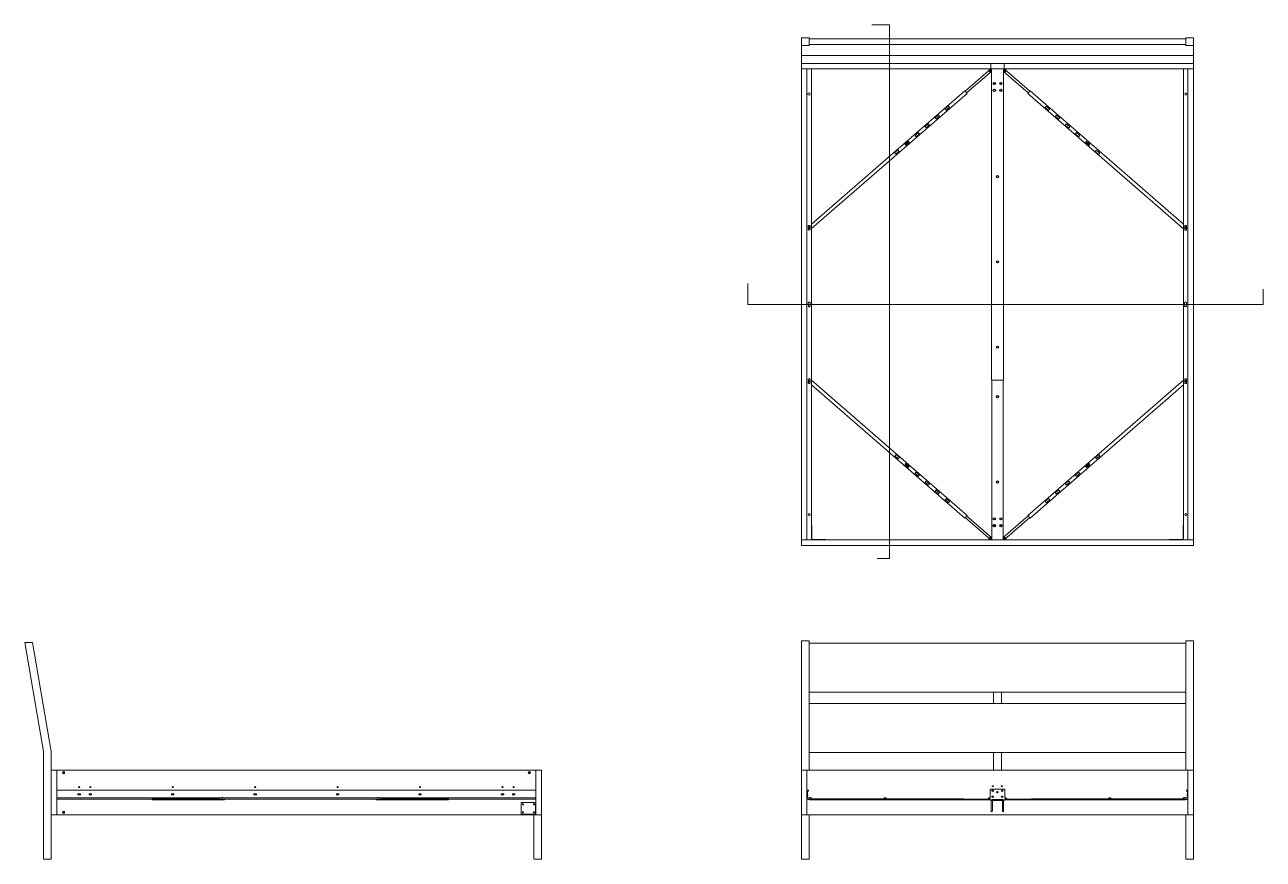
# Model space of a CAD drawing. Header units: millimetres. Extents: x 539 to 1677, y 709 to 1086.
# Drawn here: x 1121 to 1677, y 709 to 1084 of the extents above; entities that cross this region are included whole.
import ezdxf

# ---------------------------------------------------------------- set-up
doc = ezdxf.new("R2010")
doc.units = ezdxf.units.MM
doc.layers.add('IN-FURN-WKSF', color=4, linetype='Continuous')
for name, color, linetype, lineweight in [('linee di sezione', 3, 'Continuous', 18), ('mobili', 7, 'Continuous', 18), ('viti e cerniere', 4, 'Continuous', 13)]:
    doc.layers.add(name, color=color, linetype=linetype, lineweight=lineweight)

msp = doc.modelspace()

# ---------------------------------------------------------------- linework, layer by layer
at = {"layer": 'IN-FURN-WKSF'}
for centre, radius in [((1556.36, 1057.61), 0.5), ((1559.3, 1057.61), 0.5), ((1556.36, 1054.56), 0.5), ((1559.3, 1054.56), 0.5), ((1517.26, 1030.64), 0.5), ((1598.26, 1030.56), 0.5), ((1557.83, 1015.78), 0.5), ((1557.83, 977.5), 0.5), ((1557.83, 939.22), 0.5), ((1557.83, 916.98), 0.5), ((1517.27, 886.16), 0.5), ((1598.31, 886.15), 0.5), ((1557.83, 878.7), 0.5), ((1556.36, 862.11), 0.5), ((1559.3, 862.11), 0.5), ((1556.36, 859.06), 0.5), ((1559.3, 859.06), 0.5), ((1555.66, 740.01), 0.3), ((1555.73, 742.05), 0.2), ((1557.78, 739.37), 0.3), ((1559.73, 742.05), 0.2), ((1559.91, 740.01), 0.3), ((1555.66, 737.34), 0.3), ((1559.91, 737.34), 0.3)]:
    msp.add_circle(centre, radius, dxfattribs=at)
at = {"layer": 'linee di sezione'}
for p, q in [((1509.35, 1083.97), (1501.41, 1083.97)), ((1509.35, 847.07), (1509.35, 1083.97)), ((1445.83, 958.39), (1445.83, 967.78)), ((1677.08, 958.39), (1677.08, 965.17)), ((1445.83, 958.39), (1677.08, 958.39)), ((1509.35, 847.07), (1509.35, 844.25)), ((1509.35, 844.25), (1503.75, 844.25))]:
    msp.add_line(p, q, dxfattribs=at)
at = {"layer": 'mobili'}
for p, q in [((1469.79, 1070.14), (1469.79, 1078.14)), ((1469.79, 1078.14), (1473.29, 1078.14)), ((1469.79, 1074.64), (1473.29, 1074.64)), ((1473.29, 1074.64), (1473.29, 1078.14)), ((1473.29, 1077.64), (1642.29, 1077.64)), ((1473.29, 1075.14), (1642.29, 1075.14)), ((1642.29, 1074.64), (1642.29, 1078.14)), ((1642.29, 1078.14), (1645.79, 1078.14)), ((1645.79, 1074.64), (1642.29, 1074.64)), ((1645.79, 1078.14), (1645.79, 1070.14)), ((1469.79, 1070.14), (1469.79, 850.14)), ((1469.79, 1070.14), (1645.79, 1070.14)), ((1645.79, 1068.14), (1645.79, 1070.14)), ((1645.79, 850.14), (1645.79, 1068.14)), ((1469.79, 1066.64), (1645.79, 1066.64)), ((1469.79, 1064.14), (1645.79, 1064.14)), ((1472.29, 852.64), (1472.29, 1064.14)), ((1474.29, 1064.14), (1474.29, 852.64)), ((1554.79, 1064.14), (1543.28, 1054.13)), ((1555.09, 1063.03), (1543.96, 1053.36)), ((1554.02, 1064.14), (1554.02, 1063.47)), ((1554.79, 1064.14), (1554.79, 1066.64)), ((1555.09, 924.37), (1555.09, 1064.14)), ((1560.49, 924.37), (1560.49, 1064.14)), ((1560.49, 1063.02), (1571.61, 1053.34)), ((1560.77, 1064.14), (1560.77, 1066.64)), ((1560.77, 1064.14), (1572.29, 1054.11)), ((1561.51, 1064.14), (1561.51, 1063.49)), ((1641.29, 852.64), (1641.29, 1064.14)), ((1643.29, 1064.14), (1643.29, 852.64)), ((1543.12, 1054.32), (1474.29, 994.44)), ((1544.13, 1053.17), (1474.29, 992.42)), ((1543.12, 1054.32), (1544.13, 1053.17)), ((1572.46, 1054.3), (1571.44, 1053.15)), ((1571.44, 1053.15), (1641.29, 992.41)), ((1572.46, 1054.3), (1641.29, 994.43)), ((1544.13, 863.62), (1474.29, 924.37)), ((1555.29, 924.37), (1555.09, 924.37)), ((1555.29, 924.37), (1555.29, 852.64)), ((1555.29, 924.37), (1560.29, 924.37)), ((1560.29, 924.37), (1560.29, 852.64)), ((1560.29, 924.37), (1560.49, 924.37)), ((1571.44, 863.62), (1641.28, 924.36)), ((1641.28, 924.36), (1641.28, 923.87)), ((1543.12, 862.47), (1474.29, 922.35)), ((1572.45, 862.47), (1641.28, 922.35)), ((1543.12, 862.47), (1544.13, 863.62)), ((1554.81, 852.64), (1543.28, 862.66)), ((1555.29, 853.59), (1543.97, 863.43)), ((1560.28, 853.58), (1571.61, 863.43)), ((1560.76, 852.64), (1572.29, 862.66)), ((1572.45, 862.47), (1571.44, 863.62)), ((1469.79, 852.64), (1645.79, 852.64)), ((1554.02, 853.33), (1554.02, 852.64)), ((1561.51, 853.29), (1561.51, 852.64)), ((1469.79, 850.14), (1645.79, 850.14)), ((1129.58, 757.68), (1121.24, 806.55)), ((1121.24, 806.55), (1124.74, 806.55)), ((1133.08, 757.68), (1124.74, 806.55)), ((1469.79, 749.26), (1469.79, 807.26)), ((1469.79, 807.26), (1473.29, 807.26)), ((1473.29, 807.26), (1473.29, 749.26)), ((1473.29, 806.26), (1642.29, 806.26)), ((1642.29, 749.26), (1642.29, 807.26)), ((1642.29, 807.26), (1645.79, 807.26)), ((1645.79, 807.26), (1645.79, 749.26)), ((1473.29, 784.26), (1642.29, 784.26)), ((1556.04, 784.26), (1556.04, 779.26)), ((1559.54, 784.26), (1559.54, 779.26)), ((1473.29, 779.26), (1642.29, 779.26)), ((1129.65, 756.84), (1129.65, 749.26)), ((1133.15, 749.26), (1133.15, 756.84)), ((1473.29, 757.26), (1642.29, 757.26)), ((1556.04, 757.26), (1556.04, 749.26)), ((1559.54, 757.26), (1559.54, 749.26)), ((1129.65, 709.26), (1129.65, 749.26)), ((1135.65, 749.26), (1350.65, 749.26)), ((1351.15, 749.26), (1350.65, 749.26)), ((1350.65, 749.26), (1350.65, 729.26)), ((1469.79, 749.26), (1469.79, 729.26)), ((1472.29, 749.26), (1469.79, 749.26)), ((1472.29, 749.26), (1472.29, 729.26)), ((1643.29, 749.26), (1472.29, 749.26)), ((1643.29, 749.26), (1643.29, 729.26)), ((1643.29, 749.26), (1645.79, 749.26)), ((1645.79, 729.26), (1645.79, 749.26)), ((1472.29, 734.26), (1472.29, 733.76)), ((1133.15, 729.26), (1133.15, 709.26)), ((1350.65, 729.26), (1135.65, 729.26)), ((1350.65, 729.26), (1351.15, 729.26)), ((1469.79, 729.26), (1469.79, 709.26)), ((1472.29, 729.26), (1469.79, 729.26)), ((1472.29, 729.26), (1643.29, 729.26)), ((1473.29, 709.26), (1473.29, 729.26)), ((1642.29, 709.26), (1642.29, 729.26)), ((1643.29, 729.26), (1645.79, 729.26)), ((1645.79, 729.26), (1645.79, 709.26)), ((1133.15, 709.26), (1129.65, 709.26)), ((1469.79, 709.26), (1473.29, 709.26)), ((1645.79, 709.26), (1642.29, 709.26))]:
    msp.add_line(p, q, dxfattribs=at)
msp.add_lwpolyline([(1135.15, 729.26), (1133.15, 729.26), (1133.15, 749.26), (1135.65, 749.26), (1135.65, 729.26)], close=True, dxfattribs=at)
for points in [[(1351.15, 729.26), (1353.15, 729.26), (1353.15, 749.26), (1351.15, 749.26)], [(1353.15, 729.26), (1353.15, 709.26), (1349.65, 709.26), (1349.65, 729.26)]]:
    msp.add_lwpolyline(points, dxfattribs=at)
for centre in [(1124.65, 756.84), (1128.15, 756.84)]:
    msp.add_arc(centre, 5, 0, 9.6824, dxfattribs=at)
at = {"layer": 'viti e cerniere'}
for p, q in [((1554.25, 1063.18), (1554.25, 1063.34)), ((1554.25, 1063.34), (1554.49, 1063.34)), ((1554.49, 1063.18), (1554.25, 1063.18)), ((1554.49, 1063.57), (1554.64, 1063.57)), ((1554.49, 1063.34), (1554.49, 1063.57)), ((1554.49, 1063.34), (1554.64, 1063.18)), ((1554.49, 1063.18), (1554.64, 1063.34)), ((1554.49, 1062.94), (1554.49, 1063.18)), ((1554.64, 1062.94), (1554.49, 1062.94)), ((1554.64, 1063.57), (1554.64, 1063.34)), ((1554.64, 1063.34), (1554.88, 1063.34)), ((1554.64, 1063.18), (1554.64, 1062.94)), ((1554.88, 1063.18), (1554.64, 1063.18)), ((1554.88, 1063.34), (1554.88, 1063.18)), ((1560.68, 1063.18), (1560.68, 1063.33)), ((1560.68, 1063.33), (1560.91, 1063.33)), ((1560.91, 1063.18), (1560.68, 1063.18)), ((1560.91, 1063.57), (1561.07, 1063.57)), ((1560.91, 1063.33), (1560.91, 1063.57)), ((1560.91, 1063.33), (1561.07, 1063.18)), ((1560.91, 1063.18), (1561.07, 1063.33)), ((1560.91, 1062.94), (1560.91, 1063.18)), ((1561.07, 1062.94), (1560.91, 1062.94)), ((1561.07, 1063.57), (1561.07, 1063.33)), ((1561.07, 1063.33), (1561.3, 1063.33)), ((1561.07, 1063.18), (1561.07, 1062.94)), ((1561.3, 1063.18), (1561.07, 1063.18)), ((1561.3, 1063.33), (1561.3, 1063.18)), ((1556.05, 1057.54), (1556.05, 1057.69)), ((1556.05, 1057.69), (1556.29, 1057.69)), ((1556.29, 1057.54), (1556.05, 1057.54)), ((1556.29, 1057.93), (1556.44, 1057.93)), ((1556.29, 1057.69), (1556.29, 1057.93)), ((1556.29, 1057.69), (1556.44, 1057.54)), ((1556.29, 1057.54), (1556.44, 1057.69)), ((1556.29, 1057.3), (1556.29, 1057.54)), ((1556.44, 1057.3), (1556.29, 1057.3)), ((1556.44, 1057.93), (1556.44, 1057.69)), ((1556.44, 1057.69), (1556.68, 1057.69)), ((1556.44, 1057.54), (1556.44, 1057.3)), ((1556.68, 1057.54), (1556.44, 1057.54)), ((1556.68, 1057.69), (1556.68, 1057.54)), ((1558.99, 1057.54), (1558.99, 1057.69)), ((1558.99, 1057.69), (1559.23, 1057.69)), ((1559.23, 1057.54), (1558.99, 1057.54)), ((1559.23, 1057.93), (1559.38, 1057.93)), ((1559.23, 1057.69), (1559.23, 1057.93)), ((1559.23, 1057.69), (1559.38, 1057.54)), ((1559.23, 1057.54), (1559.38, 1057.69)), ((1559.23, 1057.3), (1559.23, 1057.54)), ((1559.38, 1057.3), (1559.23, 1057.3)), ((1559.38, 1057.93), (1559.38, 1057.69)), ((1559.38, 1057.69), (1559.62, 1057.69)), ((1559.38, 1057.54), (1559.38, 1057.3)), ((1559.62, 1057.54), (1559.38, 1057.54)), ((1559.62, 1057.69), (1559.62, 1057.54)), ((1534.44, 1046.02), (1534.7, 1045.72)), ((1535.66, 1047.36), (1534.45, 1046.3)), ((1534.98, 1045.7), (1536.18, 1046.76)), ((1536.2, 1047.04), (1535.94, 1047.34)), ((1579.32, 1046.96), (1579.58, 1047.26)), ((1580.54, 1045.63), (1579.34, 1046.68)), ((1579.86, 1047.28), (1581.07, 1046.23)), ((1581.08, 1045.94), (1580.82, 1045.64)), ((1526.65, 1039.43), (1525.44, 1038.37)), ((1529.93, 1042.05), (1530.2, 1041.75)), ((1531.15, 1043.39), (1529.95, 1042.34)), ((1530.48, 1041.74), (1531.68, 1042.79)), ((1531.7, 1043.07), (1531.43, 1043.37)), ((1583.82, 1043), (1584.09, 1043.3)), ((1585.04, 1041.66), (1583.84, 1042.72)), ((1584.37, 1043.32), (1585.57, 1042.26)), ((1585.59, 1041.98), (1585.33, 1041.68)), ((1520.92, 1034.13), (1521.19, 1033.83)), ((1522.14, 1035.47), (1520.94, 1034.41)), ((1521.47, 1033.81), (1522.67, 1034.87)), ((1522.69, 1035.15), (1522.42, 1035.45)), ((1525.43, 1038.09), (1525.69, 1037.79)), ((1525.97, 1037.77), (1527.17, 1038.83)), ((1527.19, 1039.11), (1526.93, 1039.41)), ((1588.33, 1039.04), (1588.59, 1039.34)), ((1589.55, 1037.7), (1588.35, 1038.76)), ((1588.87, 1039.36), (1590.08, 1038.3)), ((1590.09, 1038.02), (1589.83, 1037.72)), ((1592.83, 1035.08), (1593.1, 1035.38)), ((1594.05, 1033.74), (1592.85, 1034.79)), ((1593.38, 1035.39), (1594.58, 1034.34)), ((1594.6, 1034.05), (1594.34, 1033.75)), ((1516.42, 1030.17), (1516.68, 1029.86)), ((1516.78, 1030.75), (1516.43, 1030.45)), ((1516.95, 1030.56), (1516.95, 1030.71)), ((1516.95, 1030.71), (1517.19, 1030.71)), ((1517.19, 1030.56), (1516.95, 1030.56)), ((1516.96, 1029.85), (1517.29, 1030.14)), ((1517.19, 1030.95), (1517.34, 1030.95)), ((1517.19, 1030.71), (1517.19, 1030.95)), ((1517.19, 1030.71), (1517.34, 1030.56)), ((1517.19, 1030.56), (1517.34, 1030.71)), ((1517.19, 1030.32), (1517.19, 1030.56)), ((1517.34, 1030.32), (1517.19, 1030.32)), ((1517.64, 1031.5), (1517.21, 1031.13)), ((1517.34, 1030.95), (1517.34, 1030.71)), ((1517.34, 1030.71), (1517.58, 1030.71)), ((1517.34, 1030.56), (1517.34, 1030.32)), ((1517.58, 1030.56), (1517.34, 1030.56)), ((1517.58, 1030.71), (1517.58, 1030.56)), ((1517.76, 1030.54), (1518.16, 1030.9)), ((1518.18, 1031.19), (1517.92, 1031.49)), ((1597.34, 1031.11), (1597.6, 1031.41)), ((1597.77, 1030.47), (1597.36, 1030.83)), ((1597.88, 1031.43), (1598.31, 1031.06)), ((1597.95, 1030.48), (1597.95, 1030.64)), ((1597.95, 1030.64), (1598.18, 1030.64)), ((1598.18, 1030.48), (1597.95, 1030.48)), ((1598.18, 1030.88), (1598.33, 1030.88)), ((1598.18, 1030.64), (1598.18, 1030.88)), ((1598.18, 1030.64), (1598.33, 1030.48)), ((1598.18, 1030.48), (1598.33, 1030.64)), ((1598.18, 1030.25), (1598.18, 1030.48)), ((1598.33, 1030.25), (1598.18, 1030.25)), ((1598.56, 1029.77), (1598.23, 1030.06)), ((1598.33, 1030.88), (1598.33, 1030.64)), ((1598.33, 1030.64), (1598.57, 1030.64)), ((1598.33, 1030.48), (1598.33, 1030.25)), ((1598.57, 1030.48), (1598.33, 1030.48)), ((1598.57, 1030.64), (1598.57, 1030.48)), ((1598.74, 1030.68), (1599.09, 1030.37)), ((1599.1, 1030.09), (1598.84, 1029.79)), ((1511.78, 1026.35), (1512.04, 1026.05)), ((1513, 1027.69), (1511.8, 1026.63)), ((1512.33, 1026.03), (1513.53, 1027.09)), ((1513.55, 1027.37), (1513.28, 1027.67)), ((1601.84, 1027.15), (1602.11, 1027.45)), ((1603.06, 1025.81), (1601.86, 1026.87)), ((1602.39, 1027.47), (1603.59, 1026.41)), ((1603.61, 1026.13), (1603.35, 1025.83)), ((1472.89, 993.16), (1472.89, 993.63)), ((1472.89, 992.03), (1472.89, 992.53)), ((1472.97, 992.77), (1472.97, 992.92)), ((1472.97, 992.92), (1473.21, 992.92)), ((1473.21, 992.77), (1472.97, 992.77)), ((1473.09, 993.83), (1473.49, 993.83)), ((1473.49, 991.83), (1473.09, 991.83)), ((1473.21, 993.16), (1473.36, 993.16)), ((1473.21, 992.92), (1473.21, 993.16)), ((1473.21, 992.92), (1473.36, 992.77)), ((1473.21, 992.77), (1473.36, 992.92)), ((1473.21, 992.53), (1473.21, 992.77)), ((1473.36, 992.53), (1473.21, 992.53)), ((1473.36, 993.16), (1473.36, 992.92)), ((1473.36, 992.92), (1473.6, 992.92)), ((1473.36, 992.77), (1473.36, 992.53)), ((1473.6, 992.77), (1473.36, 992.77)), ((1473.6, 992.92), (1473.6, 992.77)), ((1473.69, 993.63), (1473.69, 993.13)), ((1473.69, 992.56), (1473.69, 992.03)), ((1641.9, 993.14), (1641.9, 993.61)), ((1641.9, 992.01), (1641.9, 992.52)), ((1641.98, 992.75), (1641.98, 992.91)), ((1641.98, 992.91), (1642.21, 992.91)), ((1642.21, 992.75), (1641.98, 992.75)), ((1642.1, 993.81), (1642.5, 993.81)), ((1642.5, 991.81), (1642.1, 991.81)), ((1642.21, 993.15), (1642.37, 993.15)), ((1642.21, 992.91), (1642.21, 993.15)), ((1642.21, 992.91), (1642.37, 992.75)), ((1642.21, 992.75), (1642.37, 992.91)), ((1642.21, 992.52), (1642.21, 992.75)), ((1642.37, 992.52), (1642.21, 992.52)), ((1642.37, 993.15), (1642.37, 992.91)), ((1642.37, 992.91), (1642.6, 992.91)), ((1642.37, 992.75), (1642.37, 992.52)), ((1642.6, 992.75), (1642.37, 992.75)), ((1642.6, 992.91), (1642.6, 992.75)), ((1642.7, 993.61), (1642.7, 993.12)), ((1642.7, 992.54), (1642.7, 992.01)), ((1472.92, 957.58), (1472.91, 959.18)), ((1473.11, 959.38), (1473.51, 959.38)), ((1473.52, 957.38), (1473.12, 957.38)), ((1473.71, 959.18), (1473.72, 957.58)), ((1641.81, 957.58), (1641.81, 959.18)), ((1642.01, 959.39), (1642.41, 959.39)), ((1642.41, 957.39), (1642.01, 957.39)), ((1642.61, 959.19), (1642.61, 957.59)), ((1472.89, 924.26), (1472.89, 924.73)), ((1472.89, 923.13), (1472.89, 923.62)), ((1472.97, 923.86), (1472.97, 924.02)), ((1472.97, 924.02), (1473.2, 924.02)), ((1473.2, 923.86), (1472.97, 923.86)), ((1473.09, 924.93), (1473.49, 924.93)), ((1473.49, 922.93), (1473.09, 922.93)), ((1473.2, 924.25), (1473.36, 924.25)), ((1473.2, 924.02), (1473.2, 924.25)), ((1473.2, 924.02), (1473.36, 923.86)), ((1473.2, 923.86), (1473.36, 924.02)), ((1473.2, 923.63), (1473.2, 923.86)), ((1473.36, 923.63), (1473.2, 923.63)), ((1473.36, 924.25), (1473.36, 924.02)), ((1473.36, 924.02), (1473.59, 924.02)), ((1473.36, 923.86), (1473.36, 923.63)), ((1473.59, 923.86), (1473.36, 923.86)), ((1473.59, 924.02), (1473.59, 923.86)), ((1473.69, 924.73), (1473.69, 924.22)), ((1473.69, 923.66), (1473.69, 923.13)), ((1641.89, 924.24), (1641.89, 924.73)), ((1641.89, 923.13), (1641.89, 923.64)), ((1641.98, 923.86), (1641.98, 924.02)), ((1641.98, 924.02), (1642.22, 924.02)), ((1642.22, 923.86), (1641.98, 923.86)), ((1642.09, 924.93), (1642.49, 924.94)), ((1642.49, 922.94), (1642.09, 922.93)), ((1642.22, 924.25), (1642.37, 924.25)), ((1642.22, 924.02), (1642.22, 924.25)), ((1642.22, 924.02), (1642.37, 923.86)), ((1642.22, 923.86), (1642.37, 924.02)), ((1642.22, 923.63), (1642.22, 923.86)), ((1642.37, 923.63), (1642.22, 923.63)), ((1642.37, 924.25), (1642.37, 924.02)), ((1642.37, 924.02), (1642.61, 924.02)), ((1642.37, 923.86), (1642.37, 923.63)), ((1642.61, 923.86), (1642.37, 923.86)), ((1642.61, 924.02), (1642.61, 923.86)), ((1642.69, 924.74), (1642.69, 924.24)), ((1642.69, 923.64), (1642.69, 923.14)), ((1511.92, 890.6), (1512.18, 890.9)), ((1513.14, 889.26), (1511.94, 890.31)), ((1512.47, 890.91), (1513.67, 889.86)), ((1513.69, 889.57), (1513.42, 889.27)), ((1601.89, 889.57), (1602.16, 889.27)), ((1603.11, 890.91), (1601.91, 889.85)), ((1602.44, 889.25), (1603.64, 890.31)), ((1603.66, 890.59), (1603.39, 890.89)), ((1516.43, 886.63), (1516.69, 886.93)), ((1516.79, 886.05), (1516.44, 886.35)), ((1516.96, 886.08), (1516.96, 886.24)), ((1516.96, 886.24), (1517.2, 886.24)), ((1517.2, 886.08), (1516.96, 886.08)), ((1516.97, 886.95), (1517.3, 886.66)), ((1517.2, 886.48), (1517.35, 886.48)), ((1517.2, 886.24), (1517.2, 886.48)), ((1517.2, 886.24), (1517.35, 886.08)), ((1517.2, 886.08), (1517.35, 886.24)), ((1517.2, 885.85), (1517.2, 886.08)), ((1517.35, 885.85), (1517.2, 885.85)), ((1517.65, 885.29), (1517.22, 885.66)), ((1517.35, 886.48), (1517.35, 886.24)), ((1517.35, 886.24), (1517.59, 886.24)), ((1517.35, 886.08), (1517.35, 885.85)), ((1517.59, 886.08), (1517.35, 886.08)), ((1517.59, 886.24), (1517.59, 886.08)), ((1517.76, 886.25), (1518.17, 885.89)), ((1518.19, 885.61), (1517.93, 885.31)), ((1597.39, 885.6), (1597.65, 885.3)), ((1597.81, 886.25), (1597.4, 885.89)), ((1597.93, 885.29), (1598.36, 885.66)), ((1597.99, 886.08), (1597.99, 886.23)), ((1597.99, 886.23), (1598.23, 886.23)), ((1598.23, 886.08), (1597.99, 886.08)), ((1598.23, 886.47), (1598.38, 886.47)), ((1598.23, 886.23), (1598.23, 886.47)), ((1598.23, 886.23), (1598.38, 886.08)), ((1598.23, 886.08), (1598.38, 886.23)), ((1598.23, 885.84), (1598.23, 886.08)), ((1598.38, 885.84), (1598.23, 885.84)), ((1598.61, 886.94), (1598.28, 886.65)), ((1598.38, 886.47), (1598.38, 886.23)), ((1598.38, 886.23), (1598.62, 886.23)), ((1598.38, 886.08), (1598.38, 885.84)), ((1598.62, 886.08), (1598.38, 886.08)), ((1598.62, 886.23), (1598.62, 886.08)), ((1598.79, 886.04), (1599.13, 886.34)), ((1599.15, 886.62), (1598.89, 886.92)), ((1520.93, 882.67), (1521.19, 882.97)), ((1522.15, 881.33), (1520.95, 882.39)), ((1521.48, 882.99), (1522.68, 881.93)), ((1522.7, 881.65), (1522.43, 881.35)), ((1525.44, 878.71), (1525.7, 879.01)), ((1526.66, 877.37), (1525.45, 878.42)), ((1525.98, 879.02), (1527.18, 877.97)), ((1589.6, 879.02), (1588.39, 877.96)), ((1588.92, 877.36), (1590.12, 878.42)), ((1590.14, 878.7), (1589.88, 879)), ((1592.88, 881.64), (1593.15, 881.34)), ((1594.1, 882.98), (1592.9, 881.92)), ((1593.43, 881.32), (1594.63, 882.38)), ((1594.65, 882.66), (1594.38, 882.96)), ((1527.2, 877.69), (1526.94, 877.39)), ((1529.94, 874.74), (1530.21, 875.04)), ((1531.16, 873.4), (1529.96, 874.46)), ((1530.49, 875.06), (1531.69, 874.01)), ((1531.71, 873.72), (1531.44, 873.42)), ((1583.87, 873.72), (1584.14, 873.41)), ((1585.09, 875.05), (1583.89, 874)), ((1584.42, 873.4), (1585.62, 874.45)), ((1585.64, 874.74), (1585.37, 875.04)), ((1588.38, 877.68), (1588.64, 877.38)), ((1534.45, 870.78), (1534.71, 871.08)), ((1535.67, 869.44), (1534.46, 870.5)), ((1534.99, 871.1), (1536.19, 870.04)), ((1536.21, 869.76), (1535.95, 869.46)), ((1579.37, 869.75), (1579.63, 869.45)), ((1580.59, 871.09), (1579.38, 870.03)), ((1579.91, 869.43), (1581.11, 870.49)), ((1581.13, 870.77), (1580.87, 871.07)), ((1474.29, 852.79), (1474.29, 859.11)), ((1474.29, 859.11), (1474.34, 859.11)), ((1474.49, 858.96), (1474.49, 852.99)), ((1556.05, 858.98), (1556.05, 859.13)), ((1556.05, 859.13), (1556.29, 859.13)), ((1556.29, 858.98), (1556.05, 858.98)), ((1556.29, 859.37), (1556.44, 859.37)), ((1556.29, 859.13), (1556.29, 859.37)), ((1556.29, 859.13), (1556.44, 858.98)), ((1556.29, 858.98), (1556.44, 859.13)), ((1556.29, 858.74), (1556.29, 858.98)), ((1556.44, 858.74), (1556.29, 858.74)), ((1556.44, 859.37), (1556.44, 859.13)), ((1556.44, 859.13), (1556.68, 859.13)), ((1556.44, 858.98), (1556.44, 858.74)), ((1556.68, 858.98), (1556.44, 858.98)), ((1556.68, 859.13), (1556.68, 858.98)), ((1558.99, 858.98), (1558.99, 859.13)), ((1558.99, 859.13), (1559.23, 859.13)), ((1559.23, 858.98), (1558.99, 858.98)), ((1559.23, 859.37), (1559.38, 859.37)), ((1559.23, 859.13), (1559.23, 859.37)), ((1559.23, 859.13), (1559.38, 858.98)), ((1559.23, 858.98), (1559.38, 859.13)), ((1559.23, 858.74), (1559.23, 858.98)), ((1559.38, 858.74), (1559.23, 858.74)), ((1559.38, 859.37), (1559.38, 859.13)), ((1559.38, 859.13), (1559.62, 859.13)), ((1559.38, 858.98), (1559.38, 858.74)), ((1559.62, 858.98), (1559.38, 858.98)), ((1559.62, 859.13), (1559.62, 858.98)), ((1641.09, 858.96), (1641.09, 852.99)), ((1641.29, 859.11), (1641.24, 859.11)), ((1641.29, 852.79), (1641.29, 859.11)), ((1474.44, 852.64), (1480.76, 852.64)), ((1480.61, 852.84), (1474.64, 852.84)), ((1480.76, 852.64), (1480.76, 852.69)), ((1554.41, 853.32), (1554.41, 853.48)), ((1554.41, 853.48), (1554.64, 853.48)), ((1554.64, 853.32), (1554.41, 853.32)), ((1554.64, 853.71), (1554.8, 853.71)), ((1554.64, 853.48), (1554.64, 853.71)), ((1554.64, 853.48), (1554.8, 853.32)), ((1554.64, 853.32), (1554.8, 853.48)), ((1554.64, 853.08), (1554.64, 853.32)), ((1554.8, 853.08), (1554.64, 853.08)), ((1554.8, 853.71), (1554.8, 853.48)), ((1554.8, 853.48), (1555.04, 853.48)), ((1554.8, 853.32), (1554.8, 853.08)), ((1555.04, 853.32), (1554.8, 853.32)), ((1555.04, 853.48), (1555.04, 853.32)), ((1560.54, 853.32), (1560.54, 853.47)), ((1560.54, 853.47), (1560.77, 853.47)), ((1560.77, 853.32), (1560.54, 853.32)), ((1560.77, 853.71), (1560.93, 853.71)), ((1560.77, 853.47), (1560.77, 853.71)), ((1560.77, 853.47), (1560.93, 853.32)), ((1560.77, 853.32), (1560.93, 853.47)), ((1560.77, 853.08), (1560.77, 853.32)), ((1560.93, 853.08), (1560.77, 853.08)), ((1560.93, 853.71), (1560.93, 853.47)), ((1560.93, 853.47), (1561.17, 853.47)), ((1560.93, 853.32), (1560.93, 853.08)), ((1561.17, 853.32), (1560.93, 853.32)), ((1561.17, 853.47), (1561.17, 853.32)), ((1634.81, 852.64), (1634.81, 852.69)), ((1641.14, 852.64), (1634.81, 852.64)), ((1634.96, 852.84), (1640.94, 852.84)), ((1350.65, 740.26), (1135.65, 740.26)), ((1472.29, 736.26), (1472.29, 740.26)), ((1472.29, 740.26), (1472.49, 740.26)), ((1472.49, 740.26), (1472.79, 740.26)), ((1472.49, 739.61), (1472.49, 738.37)), ((1472.79, 739.76), (1472.64, 739.76)), ((1472.99, 740.06), (1472.99, 739.96)), ((1554.54, 740.61), (1554.54, 736.76)), ((1555.29, 740.76), (1554.69, 740.76)), ((1560.29, 740.76), (1555.29, 740.76)), ((1555.45, 739.96), (1555.45, 740.07)), ((1555.45, 740.07), (1555.61, 740.07)), ((1555.61, 739.96), (1555.45, 739.96)), ((1555.61, 740.22), (1555.71, 740.22)), ((1555.61, 740.07), (1555.61, 740.22)), ((1555.61, 740.07), (1555.71, 739.96)), ((1555.61, 739.96), (1555.71, 740.07)), ((1555.61, 739.81), (1555.61, 739.96)), ((1555.71, 739.81), (1555.61, 739.81)), ((1555.71, 740.22), (1555.71, 740.07)), ((1555.71, 740.07), (1555.87, 740.07)), ((1555.71, 739.96), (1555.71, 739.81)), ((1555.87, 739.96), (1555.71, 739.96)), ((1555.87, 740.07), (1555.87, 739.96)), ((1559.7, 739.96), (1559.7, 740.07)), ((1559.7, 740.07), (1559.86, 740.07)), ((1559.86, 739.96), (1559.7, 739.96)), ((1559.86, 740.22), (1559.96, 740.22)), ((1559.86, 740.07), (1559.86, 740.22)), ((1559.86, 740.07), (1559.96, 739.96)), ((1559.86, 739.96), (1559.96, 740.07)), ((1559.86, 739.81), (1559.86, 739.96)), ((1559.96, 739.81), (1559.86, 739.81)), ((1559.96, 740.22), (1559.96, 740.07)), ((1559.96, 740.07), (1560.12, 740.07)), ((1559.96, 739.96), (1559.96, 739.81)), ((1560.12, 739.96), (1559.96, 739.96)), ((1560.12, 740.07), (1560.12, 739.96)), ((1560.29, 740.76), (1560.89, 740.76)), ((1561.04, 740.61), (1561.04, 736.76)), ((1642.59, 740.06), (1642.59, 739.96)), ((1643.09, 740.26), (1642.79, 740.26)), ((1642.79, 739.76), (1642.94, 739.76)), ((1643.29, 740.26), (1643.09, 740.26)), ((1643.09, 739.61), (1643.09, 738.37)), ((1643.29, 736.26), (1643.29, 740.26)), ((1350.65, 736.76), (1135.65, 736.76)), ((1178.35, 736.26), (1135.65, 736.26)), ((1145.1, 738.48), (1145.1, 738.36)), ((1145.25, 738.63), (1145.51, 738.63)), ((1145.25, 738.21), (1145.51, 738.21)), ((1145.44, 738.37), (1145.44, 738.48)), ((1145.44, 738.48), (1145.6, 738.48)), ((1145.6, 738.37), (1145.44, 738.37)), ((1145.6, 738.48), (1145.6, 738.63)), ((1145.6, 738.63), (1145.71, 738.63)), ((1145.71, 738.37), (1145.6, 738.48)), ((1145.71, 738.48), (1145.6, 738.37)), ((1145.6, 738.21), (1145.6, 738.37)), ((1145.71, 738.21), (1145.6, 738.21)), ((1145.71, 738.63), (1145.71, 738.48)), ((1145.71, 738.48), (1145.86, 738.48)), ((1145.71, 738.37), (1145.71, 738.21)), ((1145.86, 738.37), (1145.71, 738.37)), ((1145.79, 738.63), (1146.05, 738.63)), ((1145.79, 738.21), (1146.05, 738.21)), ((1145.86, 738.48), (1145.86, 738.37)), ((1146.2, 738.48), (1146.2, 738.36)), ((1150.1, 738.48), (1150.1, 738.36)), ((1150.25, 738.63), (1150.52, 738.63)), ((1150.25, 738.21), (1150.52, 738.21)), ((1150.44, 738.37), (1150.44, 738.48)), ((1150.44, 738.48), (1150.6, 738.48)), ((1150.6, 738.37), (1150.44, 738.37)), ((1150.6, 738.48), (1150.6, 738.63)), ((1150.6, 738.63), (1150.71, 738.63)), ((1150.71, 738.37), (1150.6, 738.48)), ((1150.71, 738.48), (1150.6, 738.37)), ((1150.6, 738.21), (1150.6, 738.37)), ((1150.71, 738.21), (1150.6, 738.21)), ((1150.71, 738.63), (1150.71, 738.48)), ((1150.71, 738.48), (1150.86, 738.48)), ((1150.71, 738.37), (1150.71, 738.21)), ((1150.86, 738.37), (1150.71, 738.37)), ((1150.79, 738.63), (1151.05, 738.63)), ((1150.79, 738.21), (1151.05, 738.21)), ((1150.86, 738.48), (1150.86, 738.37)), ((1151.2, 738.48), (1151.2, 738.36)), ((1208.7, 736.36), (1180.38, 736.36)), ((1208.7, 735.91), (1180.38, 735.91)), ((1187.1, 738.48), (1187.1, 738.36)), ((1187.25, 738.63), (1187.52, 738.63)), ((1187.25, 738.21), (1187.52, 738.21)), ((1187.44, 738.37), (1187.44, 738.48)), ((1187.44, 738.48), (1187.6, 738.48)), ((1187.6, 738.37), (1187.44, 738.37)), ((1187.6, 738.48), (1187.6, 738.63)), ((1187.6, 738.63), (1187.71, 738.63)), ((1187.71, 738.37), (1187.6, 738.48)), ((1187.71, 738.48), (1187.6, 738.37)), ((1187.6, 738.21), (1187.6, 738.37)), ((1187.71, 738.21), (1187.6, 738.21)), ((1187.71, 738.63), (1187.71, 738.48)), ((1187.71, 738.48), (1187.86, 738.48)), ((1187.71, 738.37), (1187.71, 738.21)), ((1187.86, 738.37), (1187.71, 738.37)), ((1187.79, 738.63), (1188.05, 738.63)), ((1187.79, 738.21), (1188.05, 738.21)), ((1187.86, 738.48), (1187.86, 738.37)), ((1188.2, 738.48), (1188.2, 738.36)), ((1278.93, 736.26), (1208.85, 736.26)), ((1210.87, 736.26), (1208.85, 736.26)), ((1208.85, 736.06), (1208.85, 736.21)), ((1210.87, 736.01), (1208.85, 736.01)), ((1209.52, 736.76), (1209.52, 736.81)), ((1209.52, 736.76), (1209.52, 736.81)), ((1209.67, 736.96), (1209.97, 736.96)), ((1209.67, 736.96), (1209.97, 736.96)), ((1210.12, 736.81), (1210.12, 736.76)), ((1210.12, 736.81), (1210.12, 736.76)), ((1210.87, 736.01), (1210.87, 736.26)), ((1224.11, 738.48), (1224.11, 738.36)), ((1224.26, 738.63), (1224.52, 738.63)), ((1224.26, 738.21), (1224.52, 738.21)), ((1224.44, 738.37), (1224.44, 738.48)), ((1224.44, 738.48), (1224.6, 738.48)), ((1224.6, 738.37), (1224.44, 738.37)), ((1224.6, 738.48), (1224.6, 738.63)), ((1224.6, 738.63), (1224.71, 738.63)), ((1224.71, 738.37), (1224.6, 738.48)), ((1224.71, 738.48), (1224.6, 738.37)), ((1224.6, 738.21), (1224.6, 738.37)), ((1224.71, 738.21), (1224.6, 738.21)), ((1224.71, 738.63), (1224.71, 738.48)), ((1224.71, 738.48), (1224.86, 738.48)), ((1224.71, 738.37), (1224.71, 738.21)), ((1224.86, 738.37), (1224.71, 738.37)), ((1224.79, 738.63), (1225.06, 738.63)), ((1224.79, 738.21), (1225.06, 738.21)), ((1224.86, 738.48), (1224.86, 738.37)), ((1225.21, 738.48), (1225.21, 738.36)), ((1261.1, 738.48), (1261.1, 738.36)), ((1261.25, 738.63), (1261.52, 738.63)), ((1261.25, 738.21), (1261.52, 738.21)), ((1261.44, 738.37), (1261.44, 738.48)), ((1261.44, 738.48), (1261.6, 738.48)), ((1261.6, 738.37), (1261.44, 738.37)), ((1261.6, 738.48), (1261.6, 738.63)), ((1261.6, 738.63), (1261.71, 738.63)), ((1261.71, 738.37), (1261.6, 738.48)), ((1261.71, 738.48), (1261.6, 738.37)), ((1261.6, 738.21), (1261.6, 738.37)), ((1261.71, 738.21), (1261.6, 738.21)), ((1261.71, 738.63), (1261.71, 738.48)), ((1261.71, 738.48), (1261.86, 738.48)), ((1261.71, 738.37), (1261.71, 738.21)), ((1261.86, 738.37), (1261.71, 738.37)), ((1261.79, 738.63), (1262.05, 738.63)), ((1261.79, 738.21), (1262.05, 738.21)), ((1261.86, 738.48), (1261.86, 738.37)), ((1262.2, 738.48), (1262.2, 738.36)), ((1280.94, 736.26), (1278.93, 736.26)), ((1278.93, 736.01), (1278.93, 736.26)), ((1280.94, 736.01), (1278.93, 736.01)), ((1279.7, 736.76), (1279.7, 736.81)), ((1279.85, 736.96), (1280.15, 736.96)), ((1280.3, 736.81), (1280.3, 736.76)), ((1280.94, 736.26), (1280.95, 736.26)), ((1280.94, 736.06), (1280.94, 736.21)), ((1309.3, 736.36), (1281.09, 736.36)), ((1309.3, 735.91), (1281.09, 735.91)), ((1298.1, 738.48), (1298.1, 738.36)), ((1298.25, 738.63), (1298.52, 738.63)), ((1298.25, 738.21), (1298.52, 738.21)), ((1298.44, 738.37), (1298.44, 738.48)), ((1298.44, 738.48), (1298.6, 738.48)), ((1298.6, 738.37), (1298.44, 738.37)), ((1298.6, 738.48), (1298.6, 738.63)), ((1298.6, 738.63), (1298.71, 738.63)), ((1298.71, 738.37), (1298.6, 738.48)), ((1298.71, 738.48), (1298.6, 738.37)), ((1298.6, 738.21), (1298.6, 738.37)), ((1298.71, 738.21), (1298.6, 738.21)), ((1298.71, 738.63), (1298.71, 738.48)), ((1298.71, 738.48), (1298.86, 738.48)), ((1298.71, 738.37), (1298.71, 738.21)), ((1298.86, 738.37), (1298.71, 738.37)), ((1298.79, 738.63), (1299.05, 738.63)), ((1298.79, 738.21), (1299.05, 738.21)), ((1298.86, 738.48), (1298.86, 738.37)), ((1299.2, 738.48), (1299.2, 738.36)), ((1311.44, 736.26), (1350.65, 736.26)), ((1335.1, 738.48), (1335.1, 738.36)), ((1335.25, 738.63), (1335.51, 738.63)), ((1335.25, 738.21), (1335.51, 738.21)), ((1335.44, 738.37), (1335.44, 738.48)), ((1335.44, 738.48), (1335.6, 738.48)), ((1335.6, 738.37), (1335.44, 738.37)), ((1335.6, 738.48), (1335.6, 738.63)), ((1335.6, 738.63), (1335.71, 738.63)), ((1335.71, 738.37), (1335.6, 738.48)), ((1335.71, 738.48), (1335.6, 738.37)), ((1335.6, 738.21), (1335.6, 738.37)), ((1335.71, 738.21), (1335.6, 738.21)), ((1335.71, 738.63), (1335.71, 738.48)), ((1335.71, 738.48), (1335.86, 738.48)), ((1335.71, 738.37), (1335.71, 738.21)), ((1335.86, 738.37), (1335.71, 738.37)), ((1335.79, 738.63), (1336.05, 738.63)), ((1335.79, 738.21), (1336.05, 738.21)), ((1335.86, 738.48), (1335.86, 738.37)), ((1336.2, 738.48), (1336.2, 738.36)), ((1340.1, 738.48), (1340.1, 738.36)), ((1340.25, 738.63), (1340.51, 738.63)), ((1340.25, 738.21), (1340.51, 738.21)), ((1340.44, 738.37), (1340.44, 738.48)), ((1340.44, 738.48), (1340.6, 738.48)), ((1340.6, 738.37), (1340.44, 738.37)), ((1340.6, 738.48), (1340.6, 738.63)), ((1340.6, 738.63), (1340.71, 738.63)), ((1340.71, 738.37), (1340.6, 738.48)), ((1340.71, 738.48), (1340.6, 738.37)), ((1340.6, 738.21), (1340.6, 738.37)), ((1340.71, 738.21), (1340.6, 738.21)), ((1340.71, 738.63), (1340.71, 738.48)), ((1340.71, 738.48), (1340.86, 738.48)), ((1340.71, 738.37), (1340.71, 738.21)), ((1340.86, 738.37), (1340.71, 738.37)), ((1340.79, 738.63), (1341.05, 738.63)), ((1340.79, 738.21), (1341.05, 738.21)), ((1340.86, 738.48), (1340.86, 738.37)), ((1341.2, 738.48), (1341.2, 738.36)), ((1343.98, 729.49), (1343.98, 734.72)), ((1344.61, 733.84), (1344.61, 733.94)), ((1344.61, 733.94), (1344.77, 733.94)), ((1344.77, 733.84), (1344.61, 733.84)), ((1344.77, 733.94), (1344.77, 734.1)), ((1344.77, 734.1), (1344.87, 734.1)), ((1344.87, 733.84), (1344.77, 733.94)), ((1344.87, 733.94), (1344.77, 733.84)), ((1344.77, 733.68), (1344.77, 733.84)), ((1344.87, 734.1), (1344.87, 733.94)), ((1344.87, 733.94), (1345.02, 733.94)), ((1344.87, 733.84), (1344.87, 733.68)), ((1345.02, 733.84), (1344.87, 733.84)), ((1345.02, 733.94), (1345.02, 733.84)), ((1349.61, 733.84), (1349.61, 733.94)), ((1349.61, 733.94), (1349.77, 733.94)), ((1349.77, 733.84), (1349.61, 733.84)), ((1349.77, 733.94), (1349.77, 734.1)), ((1349.77, 734.1), (1349.87, 734.1)), ((1349.87, 733.84), (1349.77, 733.94)), ((1349.87, 733.94), (1349.77, 733.84)), ((1349.77, 733.68), (1349.77, 733.84)), ((1349.87, 734.1), (1349.87, 733.94)), ((1349.87, 733.94), (1350.02, 733.94)), ((1349.87, 733.84), (1349.87, 733.68)), ((1350.02, 733.84), (1349.87, 733.84)), ((1350.02, 733.94), (1350.02, 733.84)), ((1350.45, 734.72), (1350.45, 729.49)), ((1474.59, 736.26), (1472.29, 736.26)), ((1474.59, 736.26), (1472.29, 736.26)), ((1472.29, 736.26), (1473.44, 736.01)), ((1474.59, 736.01), (1473.44, 736.01)), ((1473.46, 736.76), (1473.46, 736.81)), ((1473.61, 736.96), (1473.91, 736.96)), ((1474.06, 736.81), (1474.06, 736.76)), ((1542.44, 736.36), (1474.59, 736.36)), ((1474.59, 735.91), (1474.59, 736.36)), ((1542.44, 735.91), (1474.59, 735.91)), ((1506.86, 736.36), (1506.86, 736.61)), ((1507.11, 736.86), (1507.61, 736.86)), ((1507.86, 736.61), (1507.86, 736.36)), ((1542.54, 736.01), (1542.54, 736.26)), ((1542.54, 736.26), (1553.79, 736.26)), ((1542.54, 736.26), (1542.54, 736.26)), ((1554.44, 736.01), (1542.54, 736.01)), ((1542.54, 736.01), (1542.54, 736.01)), ((1553.79, 736.61), (1553.79, 736.26)), ((1553.79, 736.26), (1554.44, 736.26)), ((1553.86, 736.26), (1553.86, 736.31)), ((1554.54, 736.76), (1553.94, 736.76)), ((1554.01, 736.46), (1554.31, 736.46)), ((1554.46, 736.31), (1554.46, 736.26)), ((1554.54, 736.16), (1554.54, 736.11)), ((1554.54, 736.13), (1554.54, 736.01)), ((1554.54, 736.08), (1554.54, 735.91)), ((1554.69, 735.76), (1555.05, 735.76)), ((1555.04, 735.7), (1555.04, 730.62)), ((1555.08, 735.8), (1555.35, 736.07)), ((1555.45, 736.11), (1560.12, 736.11)), ((1555.54, 730.97), (1555.54, 735.62)), ((1555.54, 735.62), (1560.04, 735.61)), ((1560.04, 735.61), (1560.04, 730.96)), ((1560.23, 736.07), (1560.49, 735.8)), ((1560.89, 735.76), (1560.52, 735.76)), ((1560.54, 730.61), (1560.54, 735.7)), ((1561.04, 736.76), (1561.64, 736.76)), ((1561.04, 736.16), (1561.04, 736.11)), ((1561.04, 735.91), (1561.04, 736.11)), ((1561.11, 736.31), (1561.11, 736.26)), ((1561.79, 736.26), (1561.11, 736.26)), ((1561.79, 736.26), (1561.14, 736.26)), ((1561.14, 736.01), (1573.04, 736.01)), ((1561.56, 736.46), (1561.26, 736.46)), ((1561.71, 736.31), (1561.71, 736.26)), ((1561.79, 736.61), (1561.79, 736.26)), ((1573.04, 736.26), (1561.79, 736.26)), ((1573.04, 736.36), (1640.88, 736.36)), ((1573.04, 736.26), (1573.04, 736.36)), ((1573.04, 736.01), (1573.04, 736.26)), ((1573.04, 736.01), (1573.04, 735.91)), ((1573.04, 735.91), (1640.88, 735.91)), ((1607.72, 736.36), (1607.72, 736.61)), ((1607.97, 736.86), (1608.47, 736.86)), ((1608.72, 736.61), (1608.72, 736.36)), ((1640.88, 736.36), (1640.98, 736.36)), ((1640.98, 735.91), (1640.88, 735.91)), ((1640.98, 736.36), (1640.98, 735.91)), ((1640.98, 736.26), (1643.29, 736.26)), ((1640.98, 736.26), (1643.29, 736.26)), ((1640.98, 736.01), (1642.13, 736.01)), ((1641.41, 736.81), (1641.41, 736.76)), ((1641.86, 736.96), (1641.56, 736.96)), ((1642.01, 736.76), (1642.01, 736.81)), ((1643.29, 736.26), (1642.13, 736.01)), ((1344.61, 730.28), (1344.61, 730.38)), ((1344.61, 730.38), (1344.77, 730.38)), ((1344.77, 730.28), (1344.61, 730.28)), ((1344.87, 733.68), (1344.77, 733.68)), ((1344.77, 730.38), (1344.77, 730.54)), ((1344.77, 730.54), (1344.87, 730.54)), ((1344.87, 730.28), (1344.77, 730.38)), ((1344.87, 730.38), (1344.77, 730.28)), ((1344.77, 730.12), (1344.77, 730.28)), ((1344.87, 730.12), (1344.77, 730.12)), ((1344.87, 730.54), (1344.87, 730.38)), ((1344.87, 730.38), (1345.02, 730.38)), ((1344.87, 730.28), (1344.87, 730.12)), ((1345.02, 730.28), (1344.87, 730.28)), ((1345.02, 730.38), (1345.02, 730.28)), ((1349.61, 730.28), (1349.61, 730.38)), ((1349.61, 730.38), (1349.77, 730.38)), ((1349.77, 730.28), (1349.61, 730.28)), ((1349.87, 733.68), (1349.77, 733.68)), ((1349.77, 730.38), (1349.77, 730.54)), ((1349.77, 730.54), (1349.87, 730.54)), ((1349.87, 730.28), (1349.77, 730.38)), ((1349.87, 730.38), (1349.77, 730.28)), ((1349.77, 730.12), (1349.77, 730.28)), ((1349.87, 730.12), (1349.77, 730.12)), ((1349.87, 730.54), (1349.87, 730.38)), ((1349.87, 730.38), (1350.02, 730.38)), ((1349.87, 730.28), (1349.87, 730.12)), ((1350.02, 730.28), (1349.87, 730.28)), ((1350.02, 730.38), (1350.02, 730.28)), ((1555.04, 730.62), (1555.54, 730.97)), ((1560.04, 730.96), (1560.54, 730.61))]:
    msp.add_line(p, q, dxfattribs=at)
for points in [[(1138.19, 748.23), (1139.12, 748.23), (1139.12, 748.12), (1138.19, 748.12)], [(1347.19, 748.23), (1348.12, 748.23), (1348.12, 748.12), (1347.19, 748.12)], [(1178.35, 735.91), (1180.38, 735.91), (1180.38, 736.36), (1178.35, 736.36)], [(1138.19, 730.39), (1139.12, 730.39), (1139.12, 730.28), (1138.19, 730.28)]]:
    msp.add_lwpolyline(points, close=True, dxfattribs=at)
for points in [[(1309.3, 736.36), (1309.3, 735.91), (1311.44, 735.91), (1311.44, 736.36), (1309.3, 736.36)], [(1343.98, 734.72), (1350.65, 734.72), (1350.65, 729.49), (1343.98, 729.49)]]:
    msp.add_lwpolyline(points, dxfattribs=at)
for points in [[(1472.56, 737.78, 0.267949), (1472.49, 737.65), (1472.49, 736.91, 0.414214), (1472.64, 736.76), (1474.29, 736.76, -0.414214), (1474.49, 736.56), (1474.49, 736.46, -0.414214), (1474.29, 736.26), (1472.49, 736.26), (1472.29, 736.26)], [(1472.56, 737.78, 0.267949), (1472.64, 737.91), (1472.64, 738.11, 0.267949), (1472.56, 738.24)], [(1643.01, 737.78, -0.267949), (1643.09, 737.65), (1643.09, 736.91, -0.414214), (1642.94, 736.76), (1641.29, 736.76, 0.414214), (1641.09, 736.56), (1641.09, 736.46, 0.414214), (1641.29, 736.26), (1643.09, 736.26), (1643.29, 736.26)], [(1643.01, 737.78, -0.267949), (1642.94, 737.91), (1642.94, 738.11, -0.267949), (1643.01, 738.24)]]:
    msp.add_lwpolyline(points, format="xyb", dxfattribs=at)
for centre, radius in [((1554.56, 1063.26), 0.5), ((1560.99, 1063.25), 0.5), ((1473.26, 1052.84), 0.5), ((1642.35, 1052.84), 0.5), ((1517.26, 1030.64), 0.45), ((1598.26, 1030.56), 0.45), ((1473.28, 992.85), 0.5), ((1642.29, 992.83), 0.5), ((1473.28, 923.94), 0.5), ((1642.29, 923.94), 0.5), ((1473.31, 863.94), 0.5), ((1642.35, 863.94), 0.5), ((1554.72, 853.4), 0.5), ((1560.85, 853.4), 0.5), ((1138.65, 748.18), 0.5), ((1347.65, 748.18), 0.5), ((1145.65, 741.65), 0.25), ((1150.65, 741.65), 0.25), ((1187.65, 741.65), 0.25), ((1224.65, 741.65), 0.25), ((1261.65, 741.65), 0.25), ((1298.65, 741.65), 0.25), ((1335.65, 741.65), 0.25), ((1340.65, 741.65), 0.25), ((1145.65, 738.42), 0.25), ((1150.65, 738.42), 0.25), ((1187.65, 738.42), 0.25), ((1224.65, 738.42), 0.25), ((1261.65, 738.42), 0.25), ((1298.65, 738.42), 0.25), ((1335.65, 738.42), 0.25), ((1340.65, 738.42), 0.25), ((1344.82, 733.89), 0.25), ((1349.82, 733.89), 0.25), ((1138.65, 730.33), 0.5), ((1344.82, 730.33), 0.25), ((1349.82, 730.33), 0.25)]:
    msp.add_circle(centre, radius, dxfattribs=at)
for centre, radius, start, end in [((1534.59, 1046.15), 0.2, 131.3369, 221.3369), ((1534.85, 1045.85), 0.2, 221.3369, 311.3369), ((1535.79, 1047.21), 0.2, 41.3369, 131.3369), ((1536.05, 1046.91), 0.2, 311.3369, 41.3369), ((1579.47, 1046.83), 0.2, 138.6631, 228.6631), ((1579.73, 1047.13), 0.2, 48.6631, 138.6631), ((1580.67, 1045.78), 0.2, 228.6631, 318.6631), ((1580.93, 1046.08), 0.2, 318.6631, 48.6631), ((1526.78, 1039.28), 0.2, 41.3369, 131.3369), ((1530.08, 1042.19), 0.2, 131.3369, 221.3369), ((1530.35, 1041.89), 0.2, 221.3369, 311.3369), ((1531.28, 1043.24), 0.2, 41.3369, 131.3369), ((1531.55, 1042.94), 0.2, 311.3369, 41.3369), ((1583.97, 1042.87), 0.2, 138.6631, 228.6631), ((1584.24, 1043.17), 0.2, 48.6631, 138.6631), ((1585.17, 1041.81), 0.2, 228.6631, 318.6631), ((1585.44, 1042.11), 0.2, 318.6631, 48.6631), ((1521.07, 1034.26), 0.2, 131.3369, 221.3369), ((1522.27, 1035.32), 0.2, 41.3369, 131.3369), ((1522.54, 1035.02), 0.2, 311.3369, 41.3369), ((1525.58, 1038.22), 0.2, 131.3369, 221.3369), ((1525.84, 1037.92), 0.2, 221.3369, 311.3369), ((1527.04, 1038.98), 0.2, 311.3369, 41.3369), ((1588.48, 1038.91), 0.2, 138.6631, 228.6631), ((1588.74, 1039.21), 0.2, 48.6631, 138.6631), ((1589.68, 1037.85), 0.2, 228.6631, 318.6631), ((1589.94, 1038.15), 0.2, 318.6631, 48.6631), ((1592.98, 1034.94), 0.2, 138.6631, 228.6631), ((1593.25, 1035.24), 0.2, 48.6631, 138.6631), ((1594.45, 1034.19), 0.2, 318.6631, 48.6631), ((1516.57, 1030.3), 0.2, 131.3369, 221.3369), ((1516.83, 1030), 0.2, 221.3369, 311.3369), ((1517.77, 1031.35), 0.2, 41.3369, 131.3369), ((1518.03, 1031.05), 0.2, 311.3369, 41.3369), ((1521.34, 1033.96), 0.2, 221.3369, 311.3369), ((1594.18, 1033.89), 0.2, 228.6631, 318.6631), ((1597.49, 1030.98), 0.2, 138.6631, 228.6631), ((1597.75, 1031.28), 0.2, 48.6631, 138.6631), ((1598.69, 1029.92), 0.2, 228.6631, 318.6631), ((1598.95, 1030.22), 0.2, 318.6631, 48.6631), ((1511.93, 1026.48), 0.2, 131.3369, 221.3369), ((1512.19, 1026.18), 0.2, 221.3369, 311.3369), ((1513.13, 1027.54), 0.2, 41.3369, 131.3369), ((1513.4, 1027.24), 0.2, 311.3369, 41.3369), ((1601.99, 1027.02), 0.2, 138.6631, 228.6631), ((1602.26, 1027.32), 0.2, 48.6631, 138.6631), ((1603.19, 1025.96), 0.2, 228.6631, 318.6631), ((1603.46, 1026.26), 0.2, 318.6631, 48.6631), ((1473.09, 993.63), 0.2, 90.0612, 180.0612), ((1473.09, 992.03), 0.2, 180.0612, 270.0612), ((1473.49, 993.63), 0.2, 0.0612, 90.0612), ((1473.49, 992.03), 0.2, 270.0612, 0.0612), ((1642.1, 993.61), 0.2, 90.0612, 180.0612), ((1642.1, 992.01), 0.2, 180.0612, 270.0612), ((1642.5, 993.61), 0.2, 0.0612, 90.0612), ((1642.5, 992.01), 0.2, 270.0612, 0.0612), ((1473.11, 959.18), 0.2, 90.0612, 180.0612), ((1473.12, 957.58), 0.2, 180.0612, 270.0612), ((1473.51, 959.18), 0.2, 0.0612, 90.0612), ((1473.52, 957.58), 0.2, 270.0612, 0.0612), ((1642.01, 959.19), 0.2, 90.0612, 180.0612), ((1642.01, 957.59), 0.2, 180.0612, 270.0612), ((1642.41, 959.19), 0.2, 0.0612, 90.0612), ((1642.41, 957.59), 0.2, 270.0612, 0.0612), ((1473.09, 924.73), 0.2, 90.0612, 180.0612), ((1473.09, 923.13), 0.2, 180.0612, 270.0612), ((1473.49, 924.73), 0.2, 0.0612, 90.0612), ((1473.49, 923.13), 0.2, 270.0612, 0.0612), ((1642.09, 924.73), 0.2, 90.0612, 180.0612), ((1642.09, 923.13), 0.2, 180.0612, 270.0612), ((1642.49, 924.74), 0.2, 0.0612, 90.0612), ((1642.49, 923.14), 0.2, 270.0612, 0.0612), ((1512.07, 890.46), 0.2, 138.6631, 228.6631), ((1512.34, 890.76), 0.2, 48.6631, 138.6631), ((1513.54, 889.71), 0.2, 318.6631, 48.6631), ((1602.04, 889.7), 0.2, 131.3369, 221.3369), ((1603.24, 890.76), 0.2, 41.3369, 131.3369), ((1603.51, 890.46), 0.2, 311.3369, 41.3369), ((1513.27, 889.41), 0.2, 228.6631, 318.6631), ((1516.58, 886.5), 0.2, 138.6631, 228.6631), ((1516.84, 886.8), 0.2, 48.6631, 138.6631), ((1517.78, 885.44), 0.2, 228.6631, 318.6631), ((1518.04, 885.74), 0.2, 318.6631, 48.6631), ((1597.54, 885.74), 0.2, 131.3369, 221.3369), ((1597.8, 885.44), 0.2, 221.3369, 311.3369), ((1598.74, 886.79), 0.2, 41.3369, 131.3369), ((1599, 886.49), 0.2, 311.3369, 41.3369), ((1602.31, 889.4), 0.2, 221.3369, 311.3369), ((1521.08, 882.54), 0.2, 138.6631, 228.6631), ((1521.35, 882.84), 0.2, 48.6631, 138.6631), ((1522.28, 881.48), 0.2, 228.6631, 318.6631), ((1522.55, 881.78), 0.2, 318.6631, 48.6631), ((1525.59, 878.57), 0.2, 138.6631, 228.6631), ((1525.85, 878.87), 0.2, 48.6631, 138.6631), ((1589.73, 878.87), 0.2, 41.3369, 131.3369), ((1589.99, 878.57), 0.2, 311.3369, 41.3369), ((1593.03, 881.77), 0.2, 131.3369, 221.3369), ((1593.3, 881.47), 0.2, 221.3369, 311.3369), ((1594.23, 882.83), 0.2, 41.3369, 131.3369), ((1594.5, 882.53), 0.2, 311.3369, 41.3369), ((1526.79, 877.52), 0.2, 228.6631, 318.6631), ((1527.05, 877.82), 0.2, 318.6631, 48.6631), ((1530.09, 874.61), 0.2, 138.6631, 228.6631), ((1530.36, 874.91), 0.2, 48.6631, 138.6631), ((1531.29, 873.55), 0.2, 228.6631, 318.6631), ((1531.56, 873.86), 0.2, 318.6631, 48.6631), ((1584.02, 873.85), 0.2, 131.3369, 221.3369), ((1584.29, 873.55), 0.2, 221.3369, 311.3369), ((1585.22, 874.9), 0.2, 41.3369, 131.3369), ((1585.49, 874.6), 0.2, 311.3369, 41.3369), ((1588.53, 877.81), 0.2, 131.3369, 221.3369), ((1588.79, 877.51), 0.2, 221.3369, 311.3369), ((1534.6, 870.65), 0.2, 138.6631, 228.6631), ((1534.86, 870.95), 0.2, 48.6631, 138.6631), ((1535.8, 869.59), 0.2, 228.6631, 318.6631), ((1536.06, 869.89), 0.2, 318.6631, 48.6631), ((1579.52, 869.88), 0.2, 131.3369, 221.3369), ((1579.78, 869.58), 0.2, 221.3369, 311.3369), ((1580.72, 870.94), 0.2, 41.3369, 131.3369), ((1580.98, 870.64), 0.2, 311.3369, 41.3369), ((1474.34, 858.96), 0.15, 360, 90), ((1641.24, 858.96), 0.15, 90, 180), ((1474.44, 852.79), 0.15, 180, 270), ((1474.64, 852.99), 0.15, 180, 270), ((1480.61, 852.69), 0.15, 0, 90), ((1634.96, 852.69), 0.15, 90, 180), ((1640.94, 852.99), 0.15, 270, 0), ((1641.14, 852.79), 0.15, 270, 0), ((1472.64, 739.61), 0.15, 90, 180), ((1472.79, 740.06), 0.2, 0, 90), ((1472.79, 739.96), 0.2, 270, 0), ((1554.69, 740.61), 0.15, 90, 180), ((1560.89, 740.61), 0.15, 0, 90), ((1642.79, 740.06), 0.2, 90, 180), ((1642.79, 739.96), 0.2, 180, 270), ((1642.94, 739.61), 0.15, 0, 90), ((1145.25, 738.48), 0.15, 90, 180), ((1145.25, 738.36), 0.15, 180, 270), ((1146.05, 738.48), 0.15, 0, 90), ((1146.05, 738.36), 0.15, 270, 0), ((1150.25, 738.48), 0.15, 90, 180), ((1150.25, 738.36), 0.15, 180, 270), ((1151.05, 738.48), 0.15, 0, 90), ((1151.05, 738.36), 0.15, 270, 0), ((1187.25, 738.48), 0.15, 90, 180), ((1187.25, 738.36), 0.15, 180, 270), ((1188.05, 738.48), 0.15, 0, 90), ((1188.05, 738.36), 0.15, 270, 0), ((1208.7, 736.21), 0.15, 0, 90), ((1208.7, 736.06), 0.15, 270, 0), ((1209.67, 736.81), 0.15, 90, 180), ((1209.67, 736.81), 0.15, 90, 180), ((1209.97, 736.81), 0.15, 0, 90), ((1209.97, 736.81), 0.15, 0, 90), ((1224.26, 738.48), 0.15, 90, 180), ((1224.26, 738.36), 0.15, 180, 270), ((1225.06, 738.48), 0.15, 0, 90), ((1225.06, 738.36), 0.15, 270, 0), ((1261.25, 738.48), 0.15, 90, 180), ((1261.25, 738.36), 0.15, 180, 270), ((1262.05, 738.48), 0.15, 0, 90), ((1262.05, 738.36), 0.15, 270, 0), ((1279.85, 736.81), 0.15, 90, 180), ((1280.15, 736.81), 0.15, 0, 90), ((1281.09, 736.21), 0.15, 90, 180), ((1281.09, 736.06), 0.15, 180, 270), ((1298.25, 738.48), 0.15, 90, 180), ((1298.25, 738.36), 0.15, 180, 270), ((1299.05, 738.48), 0.15, 0, 90), ((1299.05, 738.36), 0.15, 270, 0), ((1335.25, 738.48), 0.15, 90, 180), ((1335.25, 738.36), 0.15, 180, 270), ((1336.05, 738.48), 0.15, 0, 90), ((1336.05, 738.36), 0.15, 270, 0), ((1340.25, 738.48), 0.15, 90, 180), ((1340.25, 738.36), 0.15, 180, 270), ((1341.05, 738.48), 0.15, 0, 90), ((1341.05, 738.36), 0.15, 270, 0), ((1472.64, 738.37), 0.15, 180, 240), ((1473.61, 736.81), 0.15, 90, 180), ((1473.91, 736.81), 0.15, 0, 90), ((1507.11, 736.61), 0.25, 90, 180), ((1507.61, 736.61), 0.25, 360, 90), ((1542.44, 736.26), 0.1, 0, 90), ((1542.44, 736.01), 0.1, 270, 0), ((1553.94, 736.61), 0.15, 90, 180), ((1554.01, 736.31), 0.15, 90, 180), ((1554.31, 736.31), 0.15, 0, 90), ((1554.44, 736.16), 0.1, 360, 90), ((1554.44, 736.11), 0.1, 270, 360), ((1554.69, 735.91), 0.15, 180, 270), ((1555.19, 735.7), 0.15, 135, 180), ((1555.45, 735.96), 0.15, 90, 135), ((1560.12, 735.96), 0.15, 45, 90), ((1560.39, 735.7), 0.15, 360, 45), ((1560.89, 735.91), 0.15, 270, 0), ((1561.14, 736.16), 0.1, 90, 180), ((1561.14, 736.11), 0.1, 180, 270), ((1561.26, 736.31), 0.15, 90, 180), ((1561.56, 736.31), 0.15, 0, 90), ((1561.64, 736.61), 0.15, 0, 90), ((1607.97, 736.61), 0.25, 90, 180), ((1608.47, 736.61), 0.25, 360, 90), ((1641.56, 736.81), 0.15, 90, 180), ((1641.86, 736.81), 0.15, 0, 90), ((1642.94, 738.37), 0.15, 300, 0)]:
    msp.add_arc(centre, radius, start, end, dxfattribs=at)

doc.saveas('drawing.dxf')
